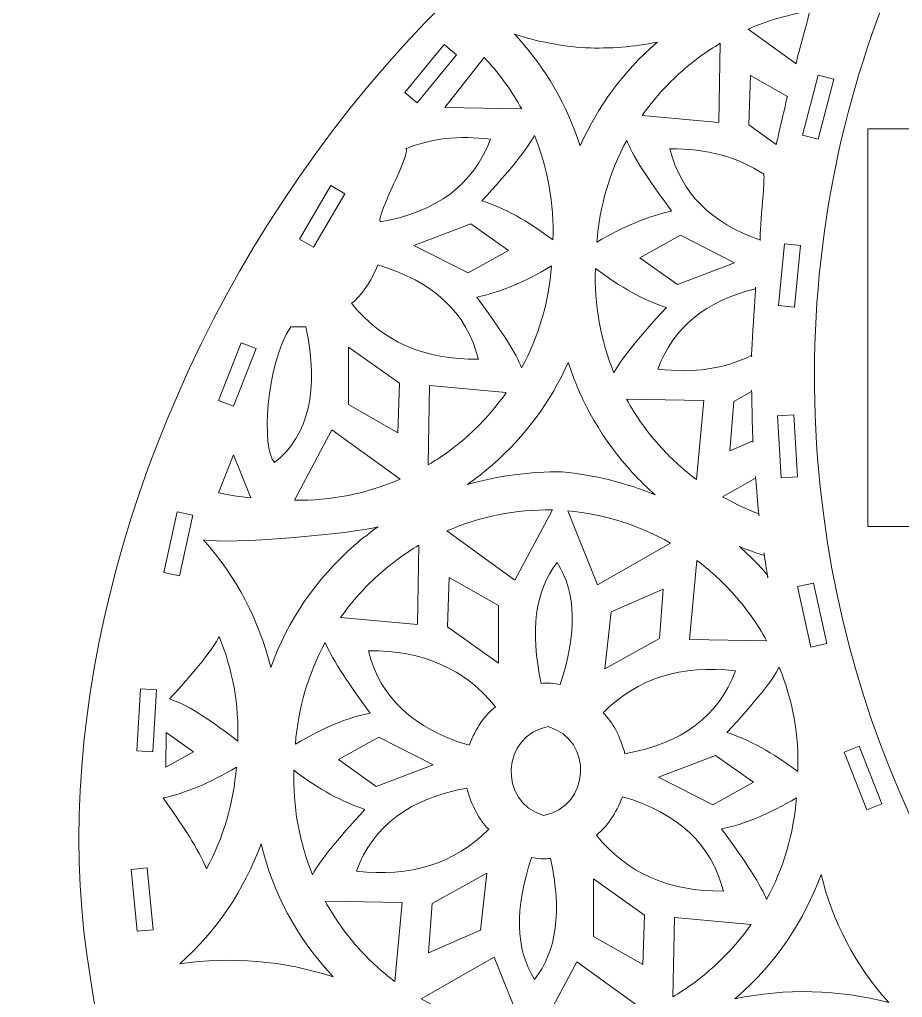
# Model space of a CAD drawing. Header units: inches. Extents: x -31.9 to -12.7, y 37 to 58.3.
# Drawn here: x -31.93 to -26.96, y 45.69 to 51.19 of the extents above; entities that cross this region are included whole.
import ezdxf

# ---------------------------------------------------------------- set-up
doc = ezdxf.new("R2010")
doc.units = ezdxf.units.IN
doc.header["$MEASUREMENT"] = 0
doc.layers.add('Layer 1', color=7, linetype='Continuous')

msp = doc.modelspace()

# ---------------------------------------------------------------- linework, layer by layer
at = {"layer": 'Layer 1', "color": 1, "lineweight": 20}
for points, knots in [([(-25.9559, 53.1147), (-29.8494, 52.5202), (-31.9297, 48.6186), (-31.5521, 45.9322), (-31.5521, 45.9322), (-31.1745, 43.2458), (-29.5653, 41.5432), (-27.0747, 40.3191), (-27.0747, 40.3191), (-27.0747, 40.3191), (-27.0441, 39.4683), (-27.0441, 39.4683), (-27.0441, 39.4683), (-27.0971, 39.0787), (-27.2931, 38.8678), (-27.6367, 38.8416), (-27.6367, 38.8416), (-28.0154, 38.9616), (-28.2391, 38.8942), (-28.1817, 38.4873), (-28.1817, 38.4873), (-28.1817, 38.4873), (-28.2498, 37.6426), (-28.2498, 37.6426), (-28.2498, 37.6426), (-28.298, 37.5337), (-28.3833, 37.4881), (-28.5223, 37.5336), (-28.5223, 37.5336), (-28.6574, 37.4519), (-28.6495, 37.2032), (-28.2635, 37.1658), (-28.2635, 37.1658), (-28.2635, 37.1658), (-27.4957, 37.1697), (-27.4957, 37.1697), (-27.4957, 37.1697), (-27.076, 38.0108), (-25.8653, 38.6187), (-24.4369, 38.6187), (-24.4369, 38.6187), (-23.0101, 38.6187), (-21.8005, 38.0122), (-21.3794, 37.1726), (-21.3794, 37.1726), (-21.3794, 37.1726), (-20.6798, 37.1658), (-20.6798, 37.1658), (-20.6798, 37.1658), (-20.2938, 37.2032), (-20.2858, 37.4519), (-20.4209, 37.5336), (-20.4209, 37.5336), (-20.5599, 37.4881), (-20.6452, 37.5337), (-20.6934, 37.6426), (-20.6934, 37.6426), (-20.6934, 37.6426), (-20.7615, 38.4873), (-20.7615, 38.4873), (-20.7615, 38.4873), (-20.7042, 38.8942), (-20.9278, 38.9616), (-21.3065, 38.8416), (-21.3065, 38.8416), (-21.6502, 38.8678), (-21.8461, 39.0787), (-21.8991, 39.4683), (-21.8991, 39.4683), (-21.8991, 39.4683), (-21.8594, 40.6551), (-21.8594, 40.6551), (-21.8594, 40.6551), (-20.2534, 41.3862), (-18.9994, 42.6679), (-18.344, 44.2135), (-18.344, 44.2135), (-18.7663, 43.9401), (-19.227, 43.7186), (-19.7183, 43.5588), (-19.7183, 43.5588), (-20.1065, 43.4325), (-20.5136, 43.3448), (-20.9359, 43.3006), (-20.9359, 43.3006), (-24.1812, 42.9608), (-27.0876, 45.3161), (-27.4274, 48.5615), (-27.4274, 48.5615), (-27.6081, 50.2865), (-27.0272, 51.9158), (-25.9559, 53.1147)], [0, 0, 0, 0, 0.041667, 0.041667, 0.041667, 0.041667, 0.083333, 0.083333, 0.083333, 0.083333, 0.125, 0.125, 0.125, 0.125, 0.166667, 0.166667, 0.166667, 0.166667, 0.208333, 0.208333, 0.208333, 0.208333, 0.25, 0.25, 0.25, 0.25, 0.291667, 0.291667, 0.291667, 0.291667, 0.333333, 0.333333, 0.333333, 0.333333, 0.375, 0.375, 0.375, 0.375, 0.416667, 0.416667, 0.416667, 0.416667, 0.458333, 0.458333, 0.458333, 0.458333, 0.5, 0.5, 0.5, 0.5, 0.541667, 0.541667, 0.541667, 0.541667, 0.583333, 0.583333, 0.583333, 0.583333, 0.625, 0.625, 0.625, 0.625, 0.666667, 0.666667, 0.666667, 0.666667, 0.708333, 0.708333, 0.708333, 0.708333, 0.75, 0.75, 0.75, 0.75, 0.791667, 0.791667, 0.791667, 0.791667, 0.833333, 0.833333, 0.833333, 0.833333, 0.875, 0.875, 0.875, 0.875, 0.916667, 0.916667, 0.916667, 0.916667, 1, 1, 1, 1]), ([(-27.5624, 50.9428), (-27.5624, 50.9428), (-27.832, 51.138), (-27.832, 51.138), (-27.832, 51.138), (-27.7219, 51.1859), (-27.606, 51.2197), (-27.4873, 51.2386), (-27.4873, 51.2386), (-27.4814, 51.2395), (-27.5683, 50.942), (-27.5624, 50.9428)], [0, 0, 0, 0, 0.25, 0.25, 0.25, 0.25, 0.5, 0.5, 0.5, 0.5, 1, 1, 1, 1]), ([(-28.7473, 51.0326), (-28.6108, 51.0267), (-28.4751, 51.0376), (-28.343, 51.0644), (-28.343, 51.0644), (-28.343, 51.0644), (-28.3506, 51.058), (-28.3506, 51.058), (-28.3506, 51.058), (-28.5351, 50.8972), (-28.6799, 50.6995), (-28.7775, 50.4804), (-28.7775, 50.4804), (-28.8507, 50.7088), (-28.9731, 50.9211), (-29.139, 51.1011), (-29.139, 51.1011), (-29.139, 51.1011), (-29.1457, 51.1083), (-29.1457, 51.1083), (-29.1457, 51.1083), (-29.0174, 51.0672), (-28.8837, 51.0416), (-28.7473, 51.0326)], [0, 0, 0, 0, 0.142857, 0.142857, 0.142857, 0.142857, 0.285714, 0.285714, 0.285714, 0.285714, 0.428571, 0.428571, 0.428571, 0.428571, 0.571429, 0.571429, 0.571429, 0.571429, 0.714286, 0.714286, 0.714286, 0.714286, 1, 1, 1, 1]), ([(-29.5425, 51.051), (-29.5425, 51.051), (-29.7638, 50.7812), (-29.7638, 50.7812), (-29.7638, 50.7812), (-29.7638, 50.7812), (-29.6932, 50.7235), (-29.6932, 50.7235), (-29.6932, 50.7235), (-29.6932, 50.7235), (-29.472, 50.9934), (-29.472, 50.9934), (-29.472, 50.9934), (-29.472, 50.9934), (-29.5425, 51.051), (-29.5425, 51.051)], [0, 0, 0, 0, 0.2, 0.2, 0.2, 0.2, 0.4, 0.4, 0.4, 0.4, 0.6, 0.6, 0.6, 0.6, 1, 1, 1, 1]), ([(-28.4287, 50.651), (-28.3646, 50.7421), (-28.2896, 50.8263), (-28.2044, 50.9012), (-28.2044, 50.9012), (-28.1371, 50.9605), (-28.065, 51.0127), (-27.9891, 51.0577), (-27.9891, 51.0577), (-27.9891, 51.0577), (-27.997, 50.6115), (-27.997, 50.6115), (-27.997, 50.6115), (-27.997, 50.6115), (-28.4287, 50.651), (-28.4287, 50.651)], [0, 0, 0, 0, 0.2, 0.2, 0.2, 0.2, 0.4, 0.4, 0.4, 0.4, 0.6, 0.6, 0.6, 0.6, 1, 1, 1, 1]), ([(-29.317, 50.9781), (-29.3117, 50.9725), (-29.3065, 50.9669), (-29.3013, 50.9612), (-29.3013, 50.9612), (-29.2249, 50.8775), (-29.1594, 50.7856), (-29.1057, 50.688), (-29.1057, 50.688), (-29.1057, 50.688), (-29.5391, 50.6958), (-29.5391, 50.6958), (-29.5391, 50.6958), (-29.5391, 50.6958), (-29.317, 50.9781), (-29.317, 50.9781)], [0, 0, 0, 0, 0.2, 0.2, 0.2, 0.2, 0.4, 0.4, 0.4, 0.4, 0.6, 0.6, 0.6, 0.6, 1, 1, 1, 1]), ([(-27.6121, 50.7582), (-27.6064, 50.7873), (-27.6804, 50.4594), (-27.6744, 50.4884), (-27.6744, 50.4884), (-27.6744, 50.4884), (-27.8287, 50.598), (-27.8287, 50.598), (-27.8287, 50.598), (-27.8287, 50.598), (-27.8192, 50.8764), (-27.8192, 50.8764), (-27.8192, 50.8764), (-27.8192, 50.8764), (-27.6121, 50.7582), (-27.6121, 50.7582)], [0, 0, 0, 0, 0.2, 0.2, 0.2, 0.2, 0.4, 0.4, 0.4, 0.4, 0.6, 0.6, 0.6, 0.6, 1, 1, 1, 1]), ([(-27.439, 50.8779), (-27.439, 50.8779), (-27.5268, 50.5402), (-27.5268, 50.5402), (-27.5268, 50.5402), (-27.5268, 50.5402), (-27.4386, 50.5174), (-27.4386, 50.5174), (-27.4386, 50.5174), (-27.4386, 50.5174), (-27.3508, 50.8551), (-27.3508, 50.8551), (-27.3508, 50.8551), (-27.3508, 50.8551), (-27.439, 50.8779), (-27.439, 50.8779)], [0, 0, 0, 0, 0.2, 0.2, 0.2, 0.2, 0.4, 0.4, 0.4, 0.4, 0.6, 0.6, 0.6, 0.6, 1, 1, 1, 1]), ([(-26.2841, 50.5767), (-26.2841, 50.5767), (-26.5485, 50.5767), (-26.5485, 50.5767), (-26.5485, 50.5767), (-26.5485, 50.5767), (-26.5485, 50.687), (-26.5485, 50.687), (-26.5485, 50.687), (-26.5485, 50.687), (-26.5485, 50.687), (-26.5485, 50.687), (-26.5485, 50.687), (-26.5485, 50.687), (-26.8974, 50.687), (-26.8974, 50.687), (-26.8974, 50.687), (-26.8974, 50.687), (-26.8974, 50.5767), (-26.8974, 50.5767), (-26.8974, 50.5767), (-26.8974, 50.5767), (-27.1597, 50.5767), (-27.1597, 50.5767), (-27.1597, 50.5767), (-27.1597, 50.5767), (-27.1597, 48.3388), (-27.1597, 48.3388), (-27.1597, 48.3388), (-27.1597, 48.3388), (-26.8974, 48.3388), (-26.8974, 48.3388), (-26.8974, 48.3388), (-26.8974, 48.3388), (-26.8974, 48.2285), (-26.8974, 48.2285), (-26.8974, 48.2285), (-26.8974, 48.2285), (-26.5485, 48.2285), (-26.5485, 48.2285), (-26.5485, 48.2285), (-26.5485, 48.2285), (-26.5485, 48.3388), (-26.5485, 48.3388), (-26.5485, 48.3388), (-26.5485, 48.3388), (-26.2841, 48.3388), (-26.2841, 48.3388), (-26.2841, 48.3388), (-26.2841, 48.3388), (-26.2841, 50.5767), (-26.2841, 50.5767)], [0, 0, 0, 0, 0.071429, 0.071429, 0.071429, 0.071429, 0.142857, 0.142857, 0.142857, 0.142857, 0.214286, 0.214286, 0.214286, 0.214286, 0.285714, 0.285714, 0.285714, 0.285714, 0.357143, 0.357143, 0.357143, 0.357143, 0.428571, 0.428571, 0.428571, 0.428571, 0.5, 0.5, 0.5, 0.5, 0.571429, 0.571429, 0.571429, 0.571429, 0.642857, 0.642857, 0.642857, 0.642857, 0.714286, 0.714286, 0.714286, 0.714286, 0.785714, 0.785714, 0.785714, 0.785714, 0.857143, 0.857143, 0.857143, 0.857143, 1, 1, 1, 1]), ([(-29.7551, 50.4678), (-29.7551, 50.4678), (-29.7579, 50.4642), (-29.7579, 50.4642), (-29.7579, 50.4642), (-29.6178, 50.522), (-29.459, 50.5401), (-29.2814, 50.5184), (-29.2814, 50.5184), (-29.3753, 50.2642), (-29.5823, 50.1088), (-29.9024, 50.0523), (-29.9024, 50.0523), (-29.9172, 50.1059), (-29.7329, 50.4278), (-29.7551, 50.4678)], [0, 0, 0, 0, 0.2, 0.2, 0.2, 0.2, 0.4, 0.4, 0.4, 0.4, 0.6, 0.6, 0.6, 0.6, 1, 1, 1, 1]), ([(-29.0348, 50.5394), (-29.0706, 50.4682), (-29.1688, 50.3455), (-29.3293, 50.1713), (-29.3293, 50.1713), (-29.2045, 50.1319), (-29.0716, 50.0586), (-28.9303, 49.9514), (-28.9303, 49.9514), (-28.9231, 50.1542), (-28.9594, 50.3545), (-29.0348, 50.5394)], [0, 0, 0, 0, 0.25, 0.25, 0.25, 0.25, 0.5, 0.5, 0.5, 0.5, 1, 1, 1, 1]), ([(-28.5153, 50.511), (-28.4875, 50.4363), (-28.4033, 50.3036), (-28.2628, 50.113), (-28.2628, 50.113), (-28.391, 50.0874), (-28.5312, 50.029), (-28.6833, 49.9379), (-28.6833, 49.9379), (-28.6684, 50.1403), (-28.6105, 50.3354), (-28.5153, 50.511)], [0, 0, 0, 0, 0.25, 0.25, 0.25, 0.25, 0.5, 0.5, 0.5, 0.5, 1, 1, 1, 1]), ([(-27.7635, 49.9504), (-28.0413, 50.0459), (-28.211, 50.2168), (-28.2724, 50.4632), (-28.2724, 50.4632), (-28.066, 50.4658), (-27.8903, 50.4184), (-27.7451, 50.3212), (-27.7451, 50.3212), (-27.7336, 50.3135), (-27.7746, 49.9587), (-27.7635, 49.9504)], [0, 0, 0, 0, 0.25, 0.25, 0.25, 0.25, 0.5, 0.5, 0.5, 0.5, 1, 1, 1, 1]), ([(-30.1792, 50.2569), (-30.1792, 50.2569), (-30.3555, 49.9557), (-30.3555, 49.9557), (-30.3555, 49.9557), (-30.3555, 49.9557), (-30.2768, 49.9098), (-30.2768, 49.9098), (-30.2768, 49.9098), (-30.2768, 49.9098), (-30.1004, 50.211), (-30.1004, 50.211), (-30.1004, 50.211), (-30.1004, 50.211), (-30.1792, 50.2569), (-30.1792, 50.2569)], [0, 0, 0, 0, 0.2, 0.2, 0.2, 0.2, 0.4, 0.4, 0.4, 0.4, 0.6, 0.6, 0.6, 0.6, 1, 1, 1, 1]), ([(-29.3928, 50.0418), (-29.3928, 50.0418), (-29.713, 49.9206), (-29.713, 49.9206), (-29.713, 49.9206), (-29.713, 49.9206), (-29.4079, 49.7652), (-29.4079, 49.7652), (-29.4079, 49.7652), (-29.4079, 49.7652), (-29.1799, 49.8914), (-29.1799, 49.8914), (-29.1799, 49.8914), (-29.1799, 49.8914), (-29.3928, 50.0418), (-29.3928, 50.0418)], [0, 0, 0, 0, 0.2, 0.2, 0.2, 0.2, 0.4, 0.4, 0.4, 0.4, 0.6, 0.6, 0.6, 0.6, 1, 1, 1, 1]), ([(-28.2138, 49.9773), (-28.2138, 49.9773), (-27.9087, 49.8219), (-27.9087, 49.8219), (-27.9087, 49.8219), (-27.9087, 49.8219), (-28.2289, 49.7007), (-28.2289, 49.7007), (-28.2289, 49.7007), (-28.2289, 49.7007), (-28.4418, 49.8511), (-28.4418, 49.8511), (-28.4418, 49.8511), (-28.4418, 49.8511), (-28.2138, 49.9773), (-28.2138, 49.9773)], [0, 0, 0, 0, 0.2, 0.2, 0.2, 0.2, 0.4, 0.4, 0.4, 0.4, 0.6, 0.6, 0.6, 0.6, 1, 1, 1, 1]), ([(-27.6286, 49.9287), (-27.6286, 49.9287), (-27.6625, 49.5814), (-27.6625, 49.5814), (-27.6625, 49.5814), (-27.6625, 49.5814), (-27.5718, 49.5727), (-27.5718, 49.5727), (-27.5718, 49.5727), (-27.5718, 49.5727), (-27.5379, 49.92), (-27.5379, 49.92), (-27.5379, 49.92), (-27.5379, 49.92), (-27.6286, 49.9287), (-27.6286, 49.9287)], [0, 0, 0, 0, 0.2, 0.2, 0.2, 0.2, 0.4, 0.4, 0.4, 0.4, 0.6, 0.6, 0.6, 0.6, 1, 1, 1, 1]), ([(-29.3492, 49.2793), (-29.4148, 49.5422), (-29.6036, 49.7192), (-29.9156, 49.8103), (-29.9156, 49.8103), (-29.9545, 49.7128), (-30.0038, 49.6408), (-30.0633, 49.5944), (-30.0633, 49.5944), (-29.892, 49.3805), (-29.654, 49.2755), (-29.3492, 49.2793)], [0, 0, 0, 0, 0.25, 0.25, 0.25, 0.25, 0.5, 0.5, 0.5, 0.5, 1, 1, 1, 1]), ([(-28.9384, 49.8046), (-29.0905, 49.7134), (-29.2306, 49.6551), (-29.3589, 49.6295), (-29.3589, 49.6295), (-29.2184, 49.4388), (-29.1342, 49.3062), (-29.1063, 49.2315), (-29.1063, 49.2315), (-29.0112, 49.4071), (-28.9533, 49.6022), (-28.9384, 49.8046)], [0, 0, 0, 0, 0.25, 0.25, 0.25, 0.25, 0.5, 0.5, 0.5, 0.5, 1, 1, 1, 1]), ([(-28.6913, 49.7911), (-28.5501, 49.6839), (-28.4171, 49.6106), (-28.2924, 49.5712), (-28.2924, 49.5712), (-28.4529, 49.397), (-28.551, 49.2743), (-28.5869, 49.2031), (-28.5869, 49.2031), (-28.6623, 49.388), (-28.6986, 49.5883), (-28.6913, 49.7911)], [0, 0, 0, 0, 0.25, 0.25, 0.25, 0.25, 0.5, 0.5, 0.5, 0.5, 1, 1, 1, 1]), ([(-27.8112, 49.3023), (-27.9637, 49.2257), (-28.14, 49.1996), (-28.3402, 49.2241), (-28.3402, 49.2241), (-28.2536, 49.4586), (-28.0707, 49.609), (-27.7916, 49.6753), (-27.7916, 49.6753), (-27.7842, 49.7672), (-27.8225, 49.2108), (-27.8112, 49.3023)], [0, 0, 0, 0, 0.25, 0.25, 0.25, 0.25, 0.5, 0.5, 0.5, 0.5, 1, 1, 1, 1]), ([(-30.4049, 49.4621), (-30.3721, 49.4611), (-30.342, 49.4611), (-30.3205, 49.4624), (-30.3205, 49.4624), (-30.2434, 49.1073), (-30.3018, 48.8527), (-30.4956, 48.6988), (-30.4956, 48.6988), (-30.5706, 48.773), (-30.5463, 49.2467), (-30.4049, 49.4621)], [0, 0, 0, 0, 0.25, 0.25, 0.25, 0.25, 0.5, 0.5, 0.5, 0.5, 1, 1, 1, 1]), ([(-30.6837, 49.3729), (-30.6837, 49.3729), (-30.8108, 49.0479), (-30.8108, 49.0479), (-30.8108, 49.0479), (-30.8108, 49.0479), (-30.7258, 49.0149), (-30.7258, 49.0149), (-30.7258, 49.0149), (-30.7258, 49.0149), (-30.5988, 49.3399), (-30.5988, 49.3399), (-30.5988, 49.3399), (-30.5988, 49.3399), (-30.6837, 49.3729), (-30.6837, 49.3729)], [0, 0, 0, 0, 0.2, 0.2, 0.2, 0.2, 0.4, 0.4, 0.4, 0.4, 0.6, 0.6, 0.6, 0.6, 1, 1, 1, 1]), ([(-29.793, 49.1445), (-29.793, 49.1445), (-30.0796, 49.3481), (-30.0796, 49.3481), (-30.0796, 49.3481), (-30.0796, 49.3481), (-30.0799, 49.0244), (-30.0799, 49.0244), (-30.0799, 49.0244), (-30.0799, 49.0244), (-29.8025, 48.8661), (-29.8025, 48.8661), (-29.8025, 48.8661), (-29.8025, 48.8661), (-29.793, 49.1445), (-29.793, 49.1445)], [0, 0, 0, 0, 0.2, 0.2, 0.2, 0.2, 0.4, 0.4, 0.4, 0.4, 0.6, 0.6, 0.6, 0.6, 1, 1, 1, 1]), ([(-28.8441, 49.2621), (-28.7709, 49.0337), (-28.6486, 48.8214), (-28.4827, 48.6413), (-28.4827, 48.6413), (-28.4423, 48.5975), (-28.3997, 48.556), (-28.3553, 48.5171), (-28.3553, 48.5171), (-28.5216, 48.5853), (-28.6985, 48.6283), (-28.8779, 48.6457), (-28.8779, 48.6457), (-29.0581, 48.6479), (-29.2385, 48.6245), (-29.4114, 48.5748), (-29.4114, 48.5748), (-29.3629, 48.6087), (-29.3161, 48.6452), (-29.2711, 48.6845), (-29.2711, 48.6845), (-29.0866, 48.8453), (-28.9418, 49.043), (-28.8441, 49.2621)], [0, 0, 0, 0, 0.142857, 0.142857, 0.142857, 0.142857, 0.285714, 0.285714, 0.285714, 0.285714, 0.428571, 0.428571, 0.428571, 0.428571, 0.571429, 0.571429, 0.571429, 0.571429, 0.714286, 0.714286, 0.714286, 0.714286, 1, 1, 1, 1]), ([(-27.8049, 48.8202), (-27.8049, 48.8202), (-27.9347, 48.764), (-27.9347, 48.764), (-27.9347, 48.764), (-27.9347, 48.764), (-27.9138, 49.0418), (-27.9138, 49.0418), (-27.9138, 49.0418), (-27.9138, 49.0418), (-27.8129, 49.098), (-27.8129, 49.098), (-27.8129, 49.098), (-27.8133, 49.1661), (-27.8066, 48.7522), (-27.8049, 48.8202)], [0, 0, 0, 0, 0.2, 0.2, 0.2, 0.2, 0.4, 0.4, 0.4, 0.4, 0.6, 0.6, 0.6, 0.6, 1, 1, 1, 1]), ([(-29.193, 49.0916), (-29.193, 49.0916), (-29.6246, 49.131), (-29.6246, 49.131), (-29.6246, 49.131), (-29.6246, 49.131), (-29.6326, 48.6848), (-29.6326, 48.6848), (-29.6326, 48.6848), (-29.5567, 48.7297), (-29.4845, 48.7821), (-29.4173, 48.8412), (-29.4173, 48.8412), (-29.3321, 48.9162), (-29.257, 49.0003), (-29.193, 49.0916)], [0, 0, 0, 0, 0.2, 0.2, 0.2, 0.2, 0.4, 0.4, 0.4, 0.4, 0.6, 0.6, 0.6, 0.6, 1, 1, 1, 1]), ([(-28.516, 49.0545), (-28.516, 49.0545), (-28.0826, 49.0467), (-28.0826, 49.0467), (-28.0826, 49.0467), (-28.0826, 49.0467), (-28.1233, 48.6023), (-28.1233, 48.6023), (-28.1233, 48.6023), (-28.1939, 48.6552), (-28.2599, 48.7151), (-28.3203, 48.7813), (-28.3203, 48.7813), (-28.3968, 48.865), (-28.4623, 48.9569), (-28.516, 49.0545)], [0, 0, 0, 0, 0.2, 0.2, 0.2, 0.2, 0.4, 0.4, 0.4, 0.4, 0.6, 0.6, 0.6, 0.6, 1, 1, 1, 1]), ([(-27.6674, 48.9615), (-27.6674, 48.9615), (-27.6466, 48.6132), (-27.6466, 48.6132), (-27.6466, 48.6132), (-27.6466, 48.6132), (-27.5556, 48.6188), (-27.5556, 48.6188), (-27.5556, 48.6188), (-27.5556, 48.6188), (-27.5765, 48.9671), (-27.5765, 48.9671), (-27.5765, 48.9671), (-27.5765, 48.9671), (-27.6674, 48.9615), (-27.6674, 48.9615)], [0, 0, 0, 0, 0.2, 0.2, 0.2, 0.2, 0.4, 0.4, 0.4, 0.4, 0.6, 0.6, 0.6, 0.6, 1, 1, 1, 1]), ([(-30.173, 48.882), (-30.173, 48.882), (-30.3839, 48.4866), (-30.3839, 48.4866), (-30.3839, 48.4866), (-30.1784, 48.4828), (-29.9758, 48.5235), (-29.7896, 48.6045), (-29.7896, 48.6045), (-29.7896, 48.6045), (-30.173, 48.882), (-30.173, 48.882)], [0, 0, 0, 0, 0.25, 0.25, 0.25, 0.25, 0.5, 0.5, 0.5, 0.5, 1, 1, 1, 1]), ([(-30.8112, 48.5284), (-30.8112, 48.5284), (-30.7264, 48.7412), (-30.7264, 48.7412), (-30.7264, 48.7412), (-30.7264, 48.7412), (-30.6299, 48.5), (-30.6299, 48.5), (-30.6299, 48.5), (-30.6911, 48.5056), (-30.7517, 48.5151), (-30.8112, 48.5284)], [0, 0, 0, 0, 0.25, 0.25, 0.25, 0.25, 0.5, 0.5, 0.5, 0.5, 1, 1, 1, 1]), ([(-27.7715, 48.409), (-27.8421, 48.4356), (-27.9105, 48.4679), (-27.976, 48.5054), (-27.976, 48.5054), (-27.976, 48.5054), (-27.791, 48.6106), (-27.791, 48.6106), (-27.791, 48.6106), (-27.7967, 48.6803), (-27.768, 48.3389), (-27.7715, 48.409)], [0, 0, 0, 0, 0.25, 0.25, 0.25, 0.25, 0.5, 0.5, 0.5, 0.5, 1, 1, 1, 1]), ([(-28.933, 48.4314), (-29.1385, 48.4352), (-29.3411, 48.3944), (-29.5273, 48.3134), (-29.5273, 48.3134), (-29.5273, 48.3134), (-29.1439, 48.0359), (-29.1439, 48.0359), (-29.1439, 48.0359), (-29.1439, 48.0359), (-28.933, 48.4314), (-28.933, 48.4314)], [0, 0, 0, 0, 0.25, 0.25, 0.25, 0.25, 0.5, 0.5, 0.5, 0.5, 1, 1, 1, 1]), ([(-31.0438, 48.4209), (-31.0438, 48.4209), (-31.1184, 48.08), (-31.1184, 48.08), (-31.1184, 48.08), (-31.1184, 48.08), (-31.0294, 48.0607), (-31.0294, 48.0607), (-31.0294, 48.0607), (-31.0294, 48.0607), (-30.9547, 48.4016), (-30.9547, 48.4016), (-30.9547, 48.4016), (-30.9547, 48.4016), (-31.0438, 48.4209), (-31.0438, 48.4209)], [0, 0, 0, 0, 0.2, 0.2, 0.2, 0.2, 0.4, 0.4, 0.4, 0.4, 0.6, 0.6, 0.6, 0.6, 1, 1, 1, 1]), ([(-28.8464, 48.4266), (-28.6417, 48.408), (-28.4447, 48.3454), (-28.2685, 48.2445), (-28.2685, 48.2445), (-28.2685, 48.2445), (-28.6798, 48.0105), (-28.6798, 48.0105), (-28.6798, 48.0105), (-28.6798, 48.0105), (-28.8464, 48.4266), (-28.8464, 48.4266)], [0, 0, 0, 0, 0.25, 0.25, 0.25, 0.25, 0.5, 0.5, 0.5, 0.5, 1, 1, 1, 1]), ([(-30.8961, 48.2641), (-30.7696, 48.2337), (-30.0455, 48.2995), (-29.914, 48.3365), (-29.914, 48.3365), (-29.9595, 48.3047), (-30.0035, 48.2703), (-30.0458, 48.2334), (-30.0458, 48.2334), (-30.2609, 48.0459), (-30.4221, 47.8083), (-30.5175, 47.5451), (-30.5175, 47.5451), (-30.5819, 47.81), (-30.7109, 48.0575), (-30.8961, 48.2641)], [0, 0, 0, 0, 0.2, 0.2, 0.2, 0.2, 0.4, 0.4, 0.4, 0.4, 0.6, 0.6, 0.6, 0.6, 1, 1, 1, 1]), ([(-29.8997, 48.0767), (-29.9848, 48.0017), (-30.0599, 47.9176), (-30.124, 47.8264), (-30.124, 47.8264), (-30.124, 47.8264), (-29.6923, 47.7869), (-29.6923, 47.7869), (-29.6923, 47.7869), (-29.6923, 47.7869), (-29.6843, 48.2331), (-29.6843, 48.2331), (-29.6843, 48.2331), (-29.7603, 48.1881), (-29.8324, 48.1359), (-29.8997, 48.0767)], [0, 0, 0, 0, 0.2, 0.2, 0.2, 0.2, 0.4, 0.4, 0.4, 0.4, 0.6, 0.6, 0.6, 0.6, 1, 1, 1, 1]), ([(-27.7234, 48.0654), (-27.736, 48.08), (-27.7487, 48.0944), (-27.7618, 48.1085), (-27.7618, 48.1085), (-27.7998, 48.1498), (-27.8398, 48.1888), (-27.8816, 48.2254), (-27.8816, 48.2254), (-27.8355, 48.2068), (-27.7886, 48.1902), (-27.741, 48.1758), (-27.741, 48.1758), (-27.7526, 48.2532), (-27.7146, 47.9874), (-27.7234, 48.0654)], [0, 0, 0, 0, 0.2, 0.2, 0.2, 0.2, 0.4, 0.4, 0.4, 0.4, 0.6, 0.6, 0.6, 0.6, 1, 1, 1, 1]), ([(-28.9058, 48.1352), (-28.7987, 47.9662), (-28.7933, 47.7377), (-28.8898, 47.4496), (-28.8898, 47.4496), (-28.9041, 47.4521), (-28.9224, 47.4544), (-28.9429, 47.4565), (-28.9429, 47.4565), (-28.9635, 47.4567), (-28.9819, 47.4564), (-28.9964, 47.4554), (-28.9964, 47.4554), (-29.0609, 47.7524), (-29.0307, 47.9789), (-28.9058, 48.1352)], [0, 0, 0, 0, 0.2, 0.2, 0.2, 0.2, 0.4, 0.4, 0.4, 0.4, 0.6, 0.6, 0.6, 0.6, 1, 1, 1, 1]), ([(-27.9242, 47.9686), (-27.8477, 47.8849), (-27.7822, 47.793), (-27.7285, 47.6954), (-27.7285, 47.6954), (-27.7285, 47.6954), (-28.1619, 47.7032), (-28.1619, 47.7032), (-28.1619, 47.7032), (-28.1619, 47.7032), (-28.1212, 48.1476), (-28.1212, 48.1476), (-28.1212, 48.1476), (-28.0506, 48.0947), (-27.9846, 48.0348), (-27.9242, 47.9686)], [0, 0, 0, 0, 0.2, 0.2, 0.2, 0.2, 0.4, 0.4, 0.4, 0.4, 0.6, 0.6, 0.6, 0.6, 1, 1, 1, 1]), ([(-29.237, 47.8935), (-29.237, 47.8935), (-29.5145, 48.0518), (-29.5145, 48.0518), (-29.5145, 48.0518), (-29.5145, 48.0518), (-29.5239, 47.7734), (-29.5239, 47.7734), (-29.5239, 47.7734), (-29.5239, 47.7734), (-29.2373, 47.5698), (-29.2373, 47.5698), (-29.2373, 47.5698), (-29.2373, 47.5698), (-29.237, 47.8935), (-29.237, 47.8935)], [0, 0, 0, 0, 0.2, 0.2, 0.2, 0.2, 0.4, 0.4, 0.4, 0.4, 0.6, 0.6, 0.6, 0.6, 1, 1, 1, 1]), ([(-27.5544, 48.0001), (-27.5544, 48.0001), (-27.4793, 47.6594), (-27.4793, 47.6594), (-27.4793, 47.6594), (-27.4793, 47.6594), (-27.3904, 47.6791), (-27.3904, 47.6791), (-27.3904, 47.6791), (-27.3904, 47.6791), (-27.4655, 48.0199), (-27.4655, 48.0199), (-27.4655, 48.0199), (-27.4655, 48.0199), (-27.5544, 48.0001), (-27.5544, 48.0001)], [0, 0, 0, 0, 0.2, 0.2, 0.2, 0.2, 0.4, 0.4, 0.4, 0.4, 0.6, 0.6, 0.6, 0.6, 1, 1, 1, 1]), ([(-28.6029, 47.8588), (-28.6029, 47.8588), (-28.3098, 47.9859), (-28.3098, 47.9859), (-28.3098, 47.9859), (-28.3098, 47.9859), (-28.3307, 47.7081), (-28.3307, 47.7081), (-28.3307, 47.7081), (-28.3307, 47.7081), (-28.6378, 47.537), (-28.6378, 47.537), (-28.6378, 47.537), (-28.6378, 47.537), (-28.6029, 47.8588), (-28.6029, 47.8588)], [0, 0, 0, 0, 0.2, 0.2, 0.2, 0.2, 0.4, 0.4, 0.4, 0.4, 0.6, 0.6, 0.6, 0.6, 1, 1, 1, 1]), ([(-31.0861, 47.3678), (-30.9348, 47.5331), (-30.8417, 47.6501), (-30.8071, 47.7191), (-30.8071, 47.7191), (-30.7316, 47.5341), (-30.6954, 47.3338), (-30.7026, 47.1311), (-30.7026, 47.1311), (-30.839, 47.2345), (-30.9651, 47.3275), (-31.0861, 47.3678)], [0, 0, 0, 0, 0.25, 0.25, 0.25, 0.25, 0.5, 0.5, 0.5, 0.5, 1, 1, 1, 1]), ([(-30.2106, 47.6864), (-30.3057, 47.5108), (-30.3637, 47.3157), (-30.3786, 47.1133), (-30.3786, 47.1133), (-30.2265, 47.2045), (-30.0863, 47.2628), (-29.958, 47.2884), (-29.958, 47.2884), (-30.0986, 47.4791), (-30.1827, 47.6117), (-30.2106, 47.6864)], [0, 0, 0, 0, 0.25, 0.25, 0.25, 0.25, 0.5, 0.5, 0.5, 0.5, 1, 1, 1, 1]), ([(-29.2537, 47.3236), (-29.4249, 47.5374), (-29.6629, 47.6424), (-29.9677, 47.6387), (-29.9677, 47.6387), (-29.9021, 47.3757), (-29.7133, 47.1987), (-29.4013, 47.1076), (-29.4013, 47.1076), (-29.3624, 47.2051), (-29.3132, 47.2771), (-29.2537, 47.3236)], [0, 0, 0, 0, 0.25, 0.25, 0.25, 0.25, 0.5, 0.5, 0.5, 0.5, 1, 1, 1, 1]), ([(-28.6484, 47.2905), (-28.4549, 47.4844), (-28.2069, 47.5628), (-27.9043, 47.5258), (-27.9043, 47.5258), (-27.9982, 47.2716), (-28.2052, 47.1162), (-28.5252, 47.0597), (-28.5252, 47.0597), (-28.5533, 47.1609), (-28.5943, 47.2378), (-28.6484, 47.2905)], [0, 0, 0, 0, 0.25, 0.25, 0.25, 0.25, 0.5, 0.5, 0.5, 0.5, 1, 1, 1, 1]), ([(-27.6577, 47.5468), (-27.5822, 47.3619), (-27.5459, 47.1616), (-27.5532, 46.9588), (-27.5532, 46.9588), (-27.6944, 47.066), (-27.8274, 47.1393), (-27.9521, 47.1787), (-27.9521, 47.1787), (-27.7916, 47.3529), (-27.6935, 47.4756), (-27.6577, 47.5468)], [0, 0, 0, 0, 0.25, 0.25, 0.25, 0.25, 0.5, 0.5, 0.5, 0.5, 1, 1, 1, 1]), ([(-31.2505, 47.4243), (-31.2505, 47.4243), (-31.2709, 47.0759), (-31.2709, 47.0759), (-31.2709, 47.0759), (-31.2709, 47.0759), (-31.1799, 47.0707), (-31.1799, 47.0707), (-31.1799, 47.0707), (-31.1799, 47.0707), (-31.1595, 47.4191), (-31.1595, 47.4191), (-31.1595, 47.4191), (-31.1595, 47.4191), (-31.2505, 47.4243), (-31.2505, 47.4243)], [0, 0, 0, 0, 0.2, 0.2, 0.2, 0.2, 0.4, 0.4, 0.4, 0.4, 0.6, 0.6, 0.6, 0.6, 1, 1, 1, 1]), ([(-31.1059, 47.1797), (-31.1059, 47.1797), (-30.9521, 47.0711), (-30.9521, 47.0711), (-30.9521, 47.0711), (-30.9521, 47.0711), (-31.1076, 46.985), (-31.1076, 46.985), (-31.1076, 46.985), (-31.1076, 46.985), (-31.1059, 47.1797), (-31.1059, 47.1797)], [0, 0, 0, 0, 0.25, 0.25, 0.25, 0.25, 0.5, 0.5, 0.5, 0.5, 1, 1, 1, 1]), ([(-28.9562, 47.2124), (-28.6995, 47.1378), (-28.7202, 46.759), (-28.9835, 46.7129), (-28.9835, 46.7129), (-29.2403, 46.7874), (-29.2196, 47.1663), (-28.9562, 47.2124)], [0, 0, 0, 0, 0.333333, 0.333333, 0.333333, 0.333333, 1, 1, 1, 1]), ([(-29.6039, 46.9973), (-29.6039, 46.9973), (-29.909, 47.1527), (-29.909, 47.1527), (-29.909, 47.1527), (-29.909, 47.1527), (-30.1371, 47.0265), (-30.1371, 47.0265), (-30.1371, 47.0265), (-30.1371, 47.0265), (-29.9242, 46.8761), (-29.9242, 46.8761), (-29.9242, 46.8761), (-29.9242, 46.8761), (-29.6039, 46.9973), (-29.6039, 46.9973)], [0, 0, 0, 0, 0.2, 0.2, 0.2, 0.2, 0.4, 0.4, 0.4, 0.4, 0.6, 0.6, 0.6, 0.6, 1, 1, 1, 1]), ([(-27.2924, 47.0683), (-27.2924, 47.0683), (-27.165, 46.7435), (-27.165, 46.7435), (-27.165, 46.7435), (-27.165, 46.7435), (-27.0802, 46.7769), (-27.0802, 46.7769), (-27.0802, 46.7769), (-27.0802, 46.7769), (-27.2077, 47.1017), (-27.2077, 47.1017), (-27.2077, 47.1017), (-27.2077, 47.1017), (-27.2924, 47.0683), (-27.2924, 47.0683)], [0, 0, 0, 0, 0.2, 0.2, 0.2, 0.2, 0.4, 0.4, 0.4, 0.4, 0.6, 0.6, 0.6, 0.6, 1, 1, 1, 1]), ([(-28.3359, 46.928), (-28.3359, 46.928), (-28.0156, 47.0492), (-28.0156, 47.0492), (-28.0156, 47.0492), (-28.0156, 47.0492), (-27.8027, 46.8988), (-27.8027, 46.8988), (-27.8027, 46.8988), (-27.8027, 46.8988), (-28.0307, 46.7726), (-28.0307, 46.7726), (-28.0307, 46.7726), (-28.0307, 46.7726), (-28.3359, 46.928), (-28.3359, 46.928)], [0, 0, 0, 0, 0.2, 0.2, 0.2, 0.2, 0.4, 0.4, 0.4, 0.4, 0.6, 0.6, 0.6, 0.6, 1, 1, 1, 1]), ([(-31.1229, 46.8108), (-30.9969, 46.8372), (-30.8595, 46.895), (-30.7106, 46.9842), (-30.7106, 46.9842), (-30.7256, 46.7818), (-30.7835, 46.5867), (-30.8786, 46.4111), (-30.8786, 46.4111), (-30.9059, 46.4843), (-30.9873, 46.6261), (-31.1229, 46.8108)], [0, 0, 0, 0, 0.25, 0.25, 0.25, 0.25, 0.5, 0.5, 0.5, 0.5, 1, 1, 1, 1]), ([(-29.9876, 46.7466), (-30.1124, 46.786), (-30.2454, 46.8593), (-30.3866, 46.9665), (-30.3866, 46.9665), (-30.3938, 46.7637), (-30.3575, 46.5634), (-30.2821, 46.3785), (-30.2821, 46.3785), (-30.2463, 46.4497), (-30.1481, 46.5724), (-29.9876, 46.7466)], [0, 0, 0, 0, 0.25, 0.25, 0.25, 0.25, 0.5, 0.5, 0.5, 0.5, 1, 1, 1, 1]), ([(-29.4146, 46.8656), (-29.7346, 46.8091), (-29.9416, 46.6537), (-30.0355, 46.3995), (-30.0355, 46.3995), (-29.7329, 46.3625), (-29.4849, 46.441), (-29.2913, 46.6348), (-29.2913, 46.6348), (-29.3454, 46.6875), (-29.3865, 46.7644), (-29.4146, 46.8656)], [0, 0, 0, 0, 0.25, 0.25, 0.25, 0.25, 0.5, 0.5, 0.5, 0.5, 1, 1, 1, 1]), ([(-28.5384, 46.8177), (-28.2265, 46.7266), (-28.0376, 46.5496), (-27.972, 46.2867), (-27.972, 46.2867), (-28.2768, 46.2829), (-28.5148, 46.3879), (-28.6861, 46.6017), (-28.6861, 46.6017), (-28.6266, 46.6482), (-28.5774, 46.7202), (-28.5384, 46.8177)], [0, 0, 0, 0, 0.25, 0.25, 0.25, 0.25, 0.5, 0.5, 0.5, 0.5, 1, 1, 1, 1]), ([(-27.9818, 46.6369), (-27.8535, 46.6625), (-27.7133, 46.7208), (-27.5612, 46.812), (-27.5612, 46.812), (-27.5761, 46.6096), (-27.634, 46.4145), (-27.7292, 46.2389), (-27.7292, 46.2389), (-27.757, 46.3136), (-27.8412, 46.4462), (-27.9818, 46.6369)], [0, 0, 0, 0, 0.25, 0.25, 0.25, 0.25, 0.5, 0.5, 0.5, 0.5, 1, 1, 1, 1]), ([(-30.5718, 46.5524), (-30.665, 46.2953), (-30.8209, 46.0627), (-31.0285, 45.8772), (-31.0285, 45.8772), (-30.7408, 45.9201), (-30.4423, 45.895), (-30.1661, 45.804), (-30.1661, 45.804), (-30.1661, 45.804), (-30.178, 45.8168), (-30.178, 45.8168), (-30.178, 45.8168), (-30.3713, 46.0266), (-30.5056, 46.2803), (-30.5718, 46.5524)], [0, 0, 0, 0, 0.2, 0.2, 0.2, 0.2, 0.4, 0.4, 0.4, 0.4, 0.6, 0.6, 0.6, 0.6, 1, 1, 1, 1]), ([(-28.9969, 46.4688), (-28.9763, 46.4686), (-28.9579, 46.4689), (-28.9434, 46.4699), (-28.9434, 46.4699), (-28.8789, 46.1729), (-28.9091, 45.9464), (-29.034, 45.7901), (-29.034, 45.7901), (-29.1411, 45.9591), (-29.1464, 46.1876), (-29.05, 46.4757), (-29.05, 46.4757), (-29.0357, 46.4732), (-29.0174, 46.4709), (-28.9969, 46.4688)], [0, 0, 0, 0, 0.2, 0.2, 0.2, 0.2, 0.4, 0.4, 0.4, 0.4, 0.6, 0.6, 0.6, 0.6, 1, 1, 1, 1]), ([(-31.3027, 46.4076), (-31.3027, 46.4076), (-31.2683, 46.0603), (-31.2683, 46.0603), (-31.2683, 46.0603), (-31.2683, 46.0603), (-31.1777, 46.0695), (-31.1777, 46.0695), (-31.1777, 46.0695), (-31.1777, 46.0695), (-31.212, 46.4167), (-31.212, 46.4167), (-31.212, 46.4167), (-31.212, 46.4167), (-31.3027, 46.4076), (-31.3027, 46.4076)], [0, 0, 0, 0, 0.2, 0.2, 0.2, 0.2, 0.4, 0.4, 0.4, 0.4, 0.6, 0.6, 0.6, 0.6, 1, 1, 1, 1]), ([(-29.302, 46.3883), (-29.302, 46.3883), (-29.609, 46.2172), (-29.609, 46.2172), (-29.609, 46.2172), (-29.609, 46.2172), (-29.63, 45.9394), (-29.63, 45.9394), (-29.63, 45.9394), (-29.63, 45.9394), (-29.3369, 46.0665), (-29.3369, 46.0665), (-29.3369, 46.0665), (-29.3369, 46.0665), (-29.302, 46.3883), (-29.302, 46.3883)], [0, 0, 0, 0, 0.2, 0.2, 0.2, 0.2, 0.4, 0.4, 0.4, 0.4, 0.6, 0.6, 0.6, 0.6, 1, 1, 1, 1]), ([(-28.7024, 46.3555), (-28.7024, 46.3555), (-28.4158, 46.1519), (-28.4158, 46.1519), (-28.4158, 46.1519), (-28.4158, 46.1519), (-28.4253, 45.8735), (-28.4253, 45.8735), (-28.4253, 45.8735), (-28.4253, 45.8735), (-28.7028, 46.0318), (-28.7028, 46.0318), (-28.7028, 46.0318), (-28.7028, 46.0318), (-28.7024, 46.3555), (-28.7024, 46.3555)], [0, 0, 0, 0, 0.2, 0.2, 0.2, 0.2, 0.4, 0.4, 0.4, 0.4, 0.6, 0.6, 0.6, 0.6, 1, 1, 1, 1]), ([(-27.4223, 46.3802), (-27.3577, 46.1144), (-27.2281, 45.8662), (-27.0419, 45.6592), (-27.0419, 45.6592), (-27.3233, 45.7332), (-27.6227, 45.7409), (-27.9071, 45.6805), (-27.9071, 45.6805), (-27.9071, 45.6805), (-27.8939, 45.6919), (-27.8939, 45.6919), (-27.8939, 45.6919), (-27.6788, 45.8794), (-27.5177, 46.117), (-27.4223, 46.3802)], [0, 0, 0, 0, 0.2, 0.2, 0.2, 0.2, 0.4, 0.4, 0.4, 0.4, 0.6, 0.6, 0.6, 0.6, 1, 1, 1, 1]), ([(-29.7779, 46.2221), (-29.7779, 46.2221), (-30.2113, 46.2299), (-30.2113, 46.2299), (-30.2113, 46.2299), (-30.1575, 46.1323), (-30.0921, 46.0404), (-30.0156, 45.9567), (-30.0156, 45.9567), (-29.9552, 45.8905), (-29.8892, 45.8306), (-29.8186, 45.7777), (-29.8186, 45.7777), (-29.8186, 45.7777), (-29.7779, 46.2221), (-29.7779, 46.2221)], [0, 0, 0, 0, 0.2, 0.2, 0.2, 0.2, 0.4, 0.4, 0.4, 0.4, 0.6, 0.6, 0.6, 0.6, 1, 1, 1, 1]), ([(-28.2475, 46.1384), (-28.2475, 46.1384), (-27.8158, 46.0989), (-27.8158, 46.0989), (-27.8158, 46.0989), (-27.8799, 46.0077), (-27.9549, 45.9236), (-28.0401, 45.8486), (-28.0401, 45.8486), (-28.1073, 45.7894), (-28.1795, 45.7371), (-28.2555, 45.6922), (-28.2555, 45.6922), (-28.2555, 45.6922), (-28.2475, 46.1384), (-28.2475, 46.1384)], [0, 0, 0, 0, 0.2, 0.2, 0.2, 0.2, 0.4, 0.4, 0.4, 0.4, 0.6, 0.6, 0.6, 0.6, 1, 1, 1, 1]), ([(-29.2599, 45.9148), (-29.2599, 45.9148), (-29.6713, 45.6808), (-29.6713, 45.6808), (-29.6713, 45.6808), (-29.495, 45.5799), (-29.298, 45.5173), (-29.0934, 45.4987), (-29.0934, 45.4987), (-29.0934, 45.4987), (-29.2599, 45.9148), (-29.2599, 45.9148)], [0, 0, 0, 0, 0.25, 0.25, 0.25, 0.25, 0.5, 0.5, 0.5, 0.5, 1, 1, 1, 1]), ([(-28.7958, 45.8894), (-28.7958, 45.8894), (-28.4125, 45.6119), (-28.4125, 45.6119), (-28.4125, 45.6119), (-28.5987, 45.5309), (-28.8013, 45.4901), (-29.0067, 45.4939), (-29.0067, 45.4939), (-29.0067, 45.4939), (-28.7958, 45.8894), (-28.7958, 45.8894)], [0, 0, 0, 0, 0.25, 0.25, 0.25, 0.25, 0.5, 0.5, 0.5, 0.5, 1, 1, 1, 1])]:
    msp.add_open_spline(points, degree=3, knots=knots, dxfattribs=at)

doc.saveas('drawing.dxf')
